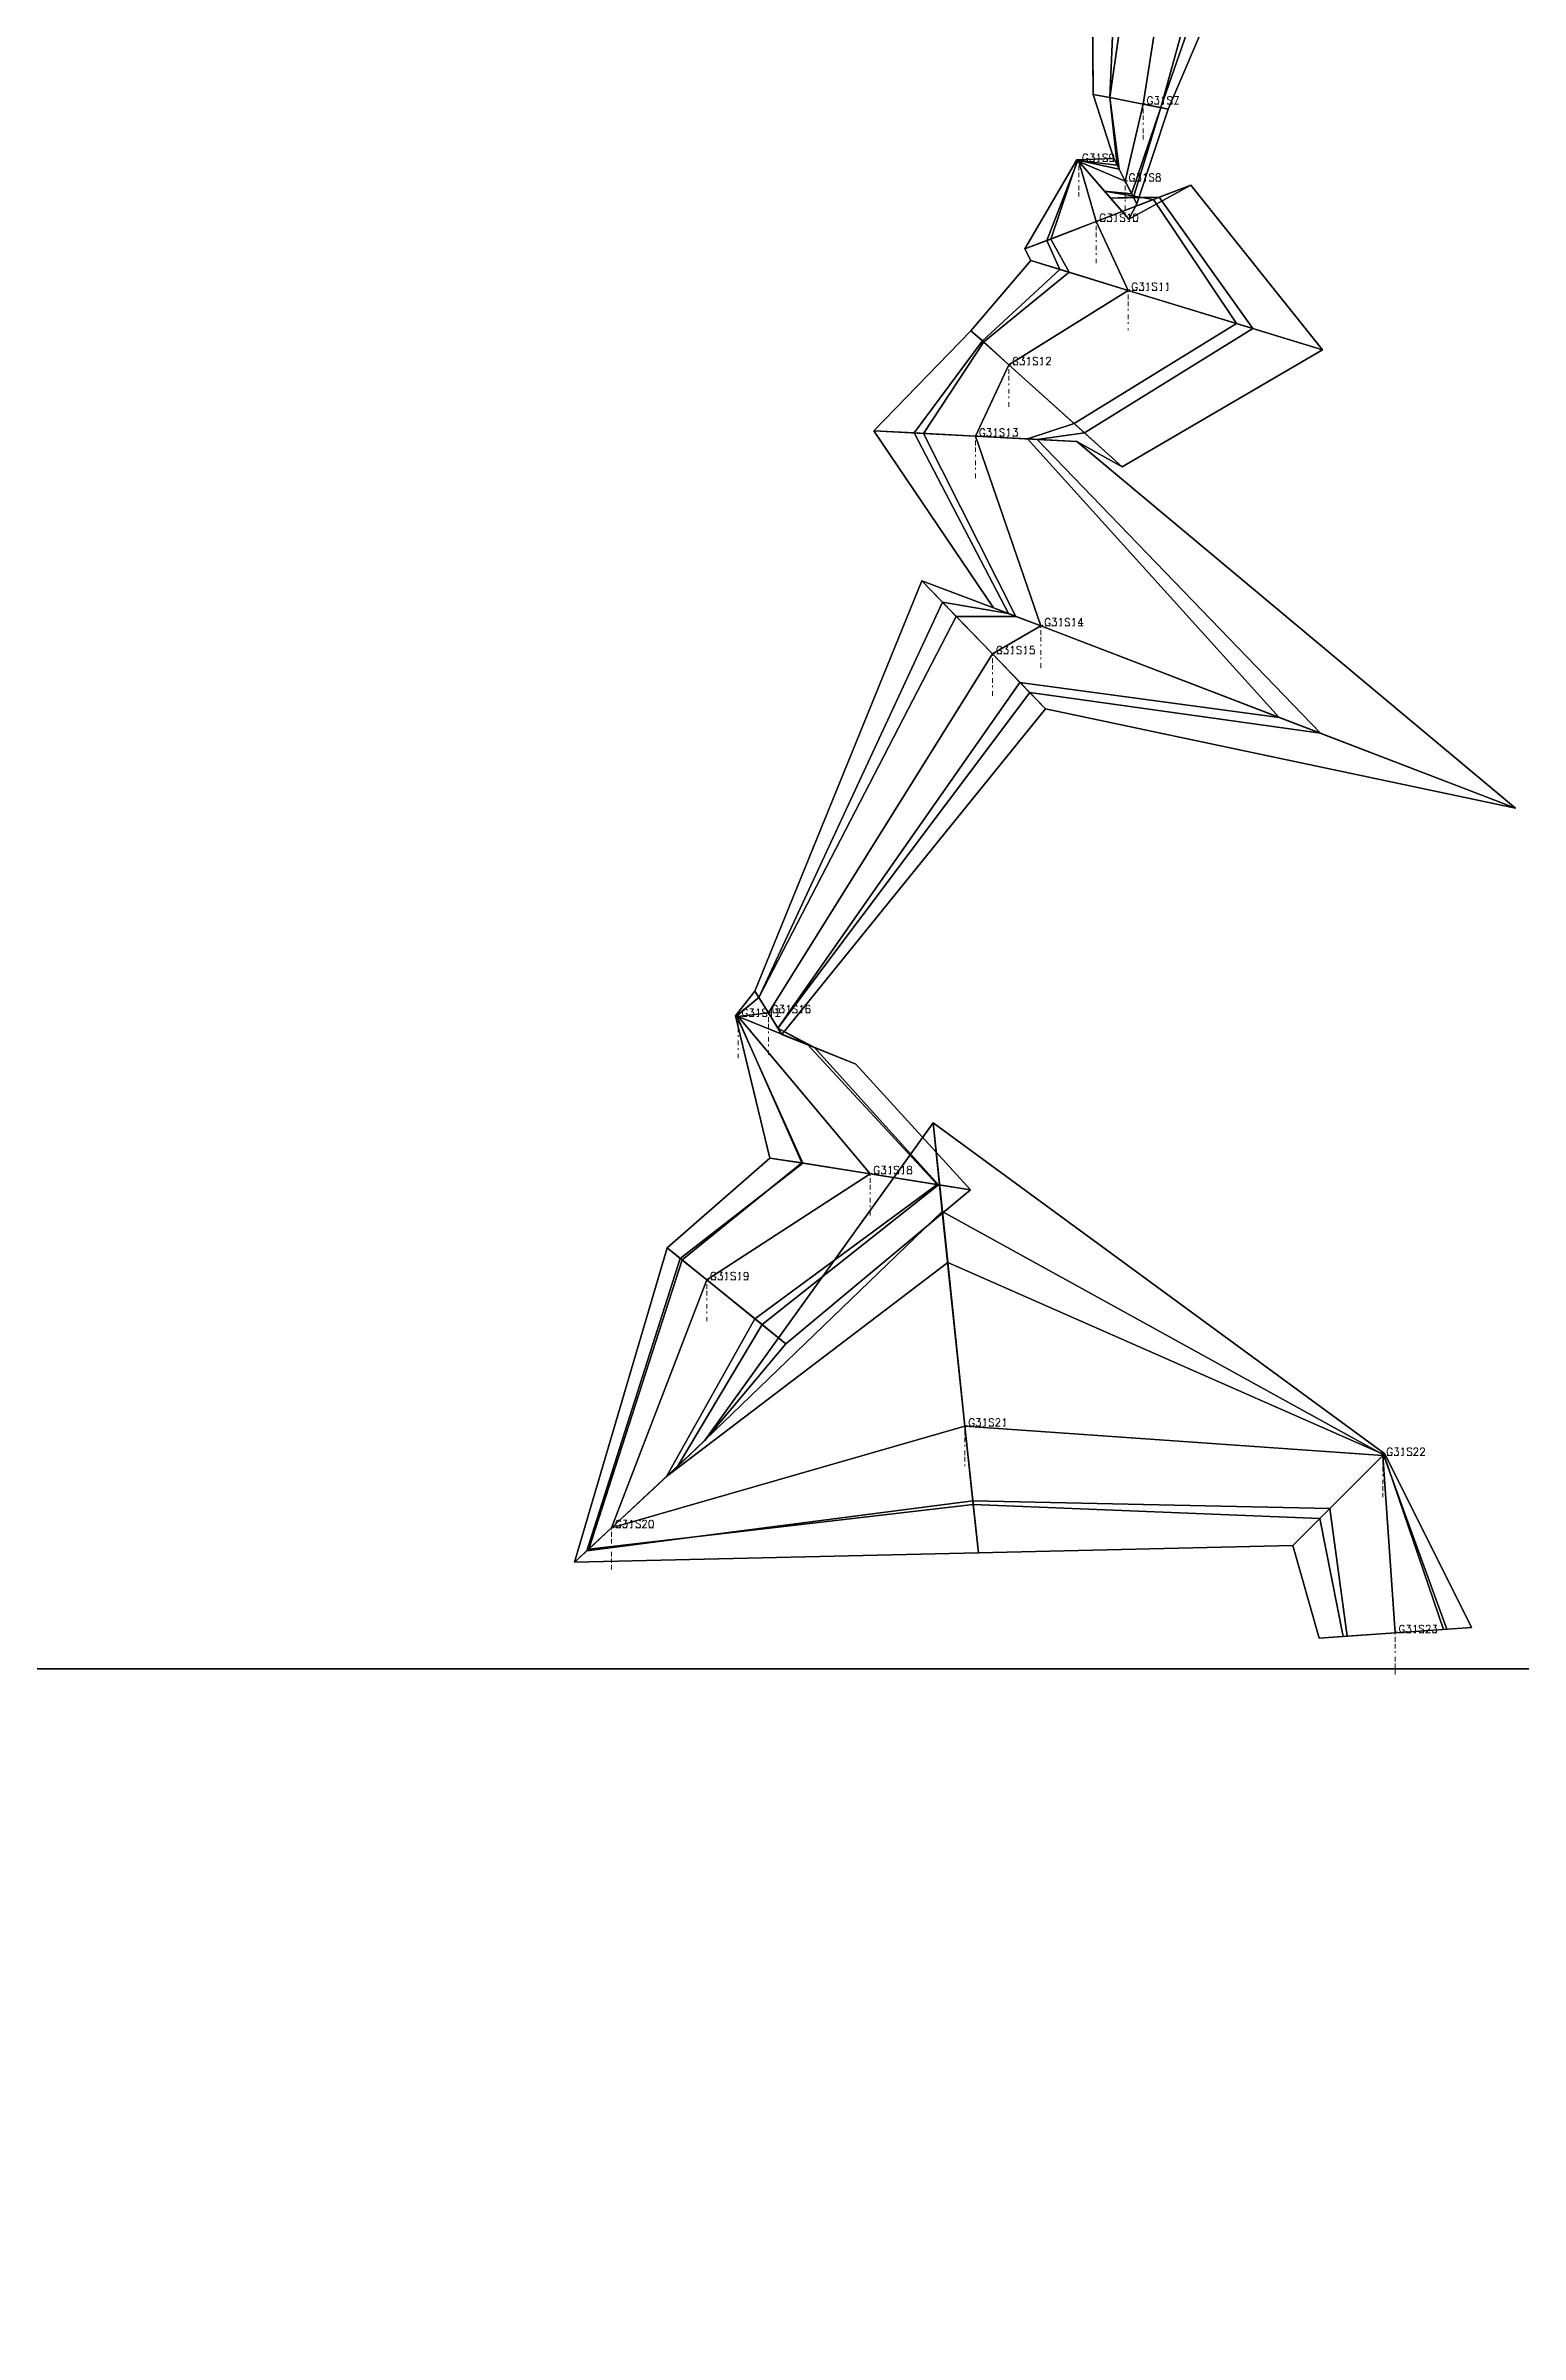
# Model space of a CAD drawing. Extents: x 34233638 to 35010029, y 7400000 to 8016345.
# Drawn here: x 34780672 to 34786474, y 7497382 to 7506384 of the extents above; entities that cross this region are included whole.
import ezdxf

# ---------------------------------------------------------------- set-up
doc = ezdxf.new("R2010")
doc.units = 0
doc.header["$LTSCALE"] = 6
doc.header["$MEASUREMENT"] = 0
doc.header["$PDMODE"] = 1
doc.layers.get('0').update_dxf_attribs({"linetype": 'CONTINUOUS'})
for name, color, linetype in [('T-3DF1', 245, 'CONTINUOUS'), ('T-3DF2', 243, 'CONTINUOUS'), ('T-3DF3', 241, 'CONTINUOUS'), ('T-3DF4', 243, 'CONTINUOUS'), ('T-3DF5', 245, 'CONTINUOUS'), ('T-3DF6', 247, 'CONTINUOUS'), ('T-3DF7', 249, 'CONTINUOUS'), ('T-3DF8', 247, 'CONTINUOUS'), ('V-FIL', 41, 'CONTINUOUS'), ('V-PROFIL', 65, 'CONTINUOUS'), ('V-PROFIL-C', 65, 'CONTINUOUS'), ('V-PROFIL-P', 65, 'CONTINUOUS'), ('V-STATION', 7, 'CONTINUOUS'), ('V-STATION-C1', 7, 'CONTINUOUS'), ('V-STATION-C2', 7, 'CONTINUOUS'), ('X-BOITE-PL', 248, 'CONTINUOUS'), ('X-CONTOUR', 7, 'CONTINUOUS'), ('X-CUBE', 188, 'CONTINUOUS')]:
    doc.layers.add(name, color=color, linetype=linetype)
doc.styles.add('SIMPLEX', font='simplex')

# ---------------------------------------------------------------- blocks, each defined once
blk = doc.blocks.new('CUBEX')
at = {"layer": 'X-CUBE'}
for points in [[(0, 0, 50000), (50000, 0, 50000), (50000, 50000, 50000), (0, 50000, 50000)], [(0, 0, 0), (50000, 0, 0), (50000, 50000, 0), (0, 50000, 0)]]:
    blk.add_polyline3d(points, close=True, dxfattribs=at)
for points in [[(0, 50000, 0), (0, 50000, 50000), (50000, 50000, 50000), (50000, 50000, 0)], [(0, 0, 0), (0, 0, 50000), (50000, 0, 50000), (50000, 0, 0)]]:
    blk.add_polyline3d(points, dxfattribs=at)
blk = doc.blocks.new('CUBE1')
at = {"layer": 'X-CUBE'}
for p in [(250000, 100000, -50000), (250000, 100000, -100000), (250000, 50000, -50000), (250000, 50000, -100000)]:
    blk.add_blockref('CUBEX', p, dxfattribs=at)
blk = doc.blocks.new('BOITE1')
at = {"layer": 'X-BOITE-PL'}
blk.add_polyline3d([(0, 100000, -100000), (500000, 100000, -100000)], dxfattribs=at)

msp = doc.modelspace()

# ---------------------------------------------------------------- linework, layer by layer
at = {"layer": 'T-3DF1'}
for points in [[(34785369, 7506793, -30819), (34785278, 7506768, -30695), (34785060, 7506141, -30255), (34785089, 7506135, -30325)], [(34785089, 7506135, -30325), (34785060, 7506141, -30255), (34784953, 7505788, -30225), (34784966, 7505762, -30309)], [(34784934, 7505702, -30348), (34784862, 7505785, -30286), (34785054, 7505788, -30013), (34785178, 7505836, -30149)], [(34784966, 7505762, -30309), (34784953, 7505788, -30225), (34784862, 7505785, -30286), (34784934, 7505702, -30348)], [(34785178, 7505836, -30149), (34785054, 7505788, -30013), (34785422, 7505272, -29456), (34785696, 7505188, -29653)], [(34785696, 7505188, -29653), (34785422, 7505272, -29456), (34784760, 7504861, -28790), (34784908, 7504728, -28994)], [(34784908, 7504728, -28994), (34784760, 7504861, -28790), (34784573, 7504836, -28769), (34784730, 7504827, -28829)], [(34784730, 7504827, -28829), (34784573, 7504836, -28769), (34785688, 7503680, -27753), (34786455, 7503385, -27982)], [(34784606, 7503776, -27791), (34784544, 7503840, -27512), (34783553, 7502520, -26680), (34783569, 7502495, -26751)], [(34786455, 7503385, -27982), (34785688, 7503680, -27753), (34784544, 7503840, -27512), (34784606, 7503776, -27791)], [(34783569, 7502495, -26751), (34783553, 7502520, -26680), (34783697, 7502444, -26420), (34783860, 7502378, -26551)], [(34783860, 7502378, -26551), (34783697, 7502444, -26420), (34784185, 7501904, -25315), (34784311, 7501884, -25849)], [(34783265, 7500896, -24871), (34783158, 7500796, -24449), (34784200, 7501799, -23208), (34784164, 7502147, -24257)], [(34784164, 7502147, -24257), (34784200, 7501799, -23208), (34785936, 7500841, -22619), (34785941, 7500846, -22824)], [(34784311, 7501884, -25849), (34784185, 7501904, -25315), (34783491, 7501354, -25272), (34783584, 7501278, -25687)], [(34783584, 7501278, -25687), (34783491, 7501354, -25272), (34783158, 7500796, -24449), (34783265, 7500896, -24871)], [(34785941, 7500846, -22824), (34785936, 7500841, -22619), (34786186, 7500156, -21970), (34786282, 7500163, -22370)]]:
    msp.add_3dface(points, dxfattribs=at)
at = {"layer": 'T-3DF2'}
for points in [[(34785278, 7506768, -30695), (34785079, 7506715, -30639), (34784991, 7506154, -30225), (34785060, 7506141, -30255)], [(34785060, 7506141, -30255), (34784991, 7506154, -30225), (34784920, 7505851, -30189), (34784953, 7505788, -30225)], [(34784953, 7505788, -30225), (34784920, 7505851, -30189), (34784737, 7505929, -30248), (34784862, 7505785, -30286)], [(34784862, 7505785, -30286), (34784737, 7505929, -30248), (34784805, 7505693, -29949), (34785054, 7505788, -30013)], [(34785054, 7505788, -30013), (34784805, 7505693, -29949), (34784931, 7505422, -29353), (34785422, 7505272, -29456)], [(34785422, 7505272, -29456), (34784931, 7505422, -29353), (34784462, 7505129, -28694), (34784760, 7504861, -28790)], [(34784760, 7504861, -28790), (34784462, 7505129, -28694), (34784331, 7504848, -28729), (34784573, 7504836, -28769)], [(34784573, 7504836, -28769), (34784331, 7504848, -28729), (34784588, 7504102, -27582), (34785688, 7503680, -27753)], [(34785688, 7503680, -27753), (34784588, 7504102, -27582), (34784398, 7503992, -27391), (34784544, 7503840, -27512)], [(34784544, 7503840, -27512), (34784398, 7503992, -27391), (34783516, 7502580, -26651), (34783553, 7502520, -26680)], [(34783553, 7502520, -26680), (34783516, 7502580, -26651), (34783397, 7502566, -26351), (34783697, 7502444, -26420)], [(34783697, 7502444, -26420), (34783397, 7502566, -26351), (34783916, 7501947, -25049), (34784185, 7501904, -25315)], [(34784185, 7501904, -25315), (34783916, 7501947, -25049), (34783273, 7501530, -25087), (34783491, 7501354, -25272)], [(34783158, 7500796, -24449), (34782899, 7500555, -24271), (34784289, 7500954, -22757), (34784200, 7501799, -23208)], [(34784200, 7501799, -23208), (34784289, 7500954, -22757), (34785934, 7500839, -22424), (34785936, 7500841, -22619)], [(34783491, 7501354, -25272), (34783273, 7501530, -25087), (34782899, 7500555, -24271), (34783158, 7500796, -24449)], [(34785936, 7500841, -22619), (34785934, 7500839, -22424), (34785982, 7500142, -21770), (34786186, 7500156, -21970)]]:
    msp.add_3dface(points, dxfattribs=at)
at = {"layer": 'T-3DF3'}
for points in [[(34785079, 7506715, -30639), (34784881, 7506662, -30695), (34784859, 7506180, -30257), (34784991, 7506154, -30225)], [(34784991, 7506154, -30225), (34784859, 7506180, -30257), (34784888, 7505914, -30225), (34784920, 7505851, -30189)], [(34784737, 7505929, -30248), (34784733, 7505933, -30293), (34784611, 7505618, -30009), (34784805, 7505693, -29949)], [(34784920, 7505851, -30189), (34784888, 7505914, -30225), (34784733, 7505933, -30293), (34784737, 7505929, -30248)], [(34784805, 7505693, -29949), (34784611, 7505618, -30009), (34784663, 7505504, -29442), (34784931, 7505422, -29353)], [(34784931, 7505422, -29353), (34784663, 7505504, -29442), (34784358, 7505223, -28787), (34784462, 7505129, -28694)], [(34784462, 7505129, -28694), (34784358, 7505223, -28787), (34784089, 7504861, -28769), (34784331, 7504848, -28729)], [(34784331, 7504848, -28729), (34784089, 7504861, -28769), (34784461, 7504151, -27715), (34784588, 7504102, -27582)], [(34784398, 7503992, -27391), (34784201, 7504195, -27508), (34783478, 7502640, -26680), (34783516, 7502580, -26651)], [(34784588, 7504102, -27582), (34784461, 7504151, -27715), (34784201, 7504195, -27508), (34784398, 7503992, -27391)], [(34783516, 7502580, -26651), (34783478, 7502640, -26680), (34783392, 7502568, -26446), (34783397, 7502566, -26351)], [(34783397, 7502566, -26351), (34783392, 7502568, -26446), (34783647, 7501990, -25315), (34783916, 7501947, -25049)], [(34783916, 7501947, -25049), (34783647, 7501990, -25315), (34783177, 7501608, -25306), (34783273, 7501530, -25087)], [(34783273, 7501530, -25087), (34783177, 7501608, -25306), (34782809, 7500471, -24490), (34782899, 7500555, -24271)], [(34782899, 7500555, -24271), (34782809, 7500471, -24490), (34784322, 7500646, -23306), (34784289, 7500954, -22757)], [(34784289, 7500954, -22757), (34784322, 7500646, -23306), (34785686, 7500591, -22541), (34785934, 7500839, -22424)], [(34785934, 7500839, -22424), (34785686, 7500591, -22541), (34785778, 7500127, -21970), (34785982, 7500142, -21770)]]:
    msp.add_3dface(points, dxfattribs=at)
at = {"layer": 'T-3DF4'}
for points in [[(34784881, 7506662, -30695), (34784790, 7506637, -30819), (34784794, 7506192, -30325), (34784859, 7506180, -30257)], [(34784859, 7506180, -30257), (34784794, 7506192, -30325), (34784875, 7505940, -30309), (34784888, 7505914, -30225)], [(34784733, 7505933, -30293), (34784730, 7505936, -30348), (34784525, 7505585, -30149), (34784611, 7505618, -30009)], [(34784888, 7505914, -30225), (34784875, 7505940, -30309), (34784730, 7505936, -30348), (34784733, 7505933, -30293)], [(34784611, 7505618, -30009), (34784525, 7505585, -30149), (34784548, 7505539, -29653), (34784663, 7505504, -29442)], [(34784663, 7505504, -29442), (34784548, 7505539, -29653), (34784313, 7505263, -28994), (34784358, 7505223, -28787)], [(34784358, 7505223, -28787), (34784313, 7505263, -28994), (34783931, 7504869, -28829), (34784089, 7504861, -28769)], [(34784089, 7504861, -28769), (34783931, 7504869, -28829), (34784401, 7504173, -27982), (34784461, 7504151, -27715)], [(34784201, 7504195, -27508), (34784120, 7504280, -27791), (34783463, 7502665, -26751), (34783478, 7502640, -26680)], [(34784461, 7504151, -27715), (34784401, 7504173, -27982), (34784120, 7504280, -27791), (34784201, 7504195, -27508)], [(34783478, 7502640, -26680), (34783463, 7502665, -26751), (34783387, 7502569, -26551), (34783392, 7502568, -26446)], [(34783392, 7502568, -26446), (34783387, 7502569, -26551), (34783521, 7502009, -25849), (34783647, 7501990, -25315)], [(34783647, 7501990, -25315), (34783521, 7502009, -25849), (34783118, 7501656, -25687), (34783177, 7501608, -25306)], [(34783177, 7501608, -25306), (34783118, 7501656, -25687), (34782753, 7500419, -24871), (34782809, 7500471, -24490)], [(34782809, 7500471, -24490), (34782753, 7500419, -24871), (34784342, 7500456, -24257), (34784322, 7500646, -23306)], [(34784322, 7500646, -23306), (34784342, 7500456, -24257), (34785580, 7500485, -22824), (34785686, 7500591, -22541)], [(34785686, 7500591, -22541), (34785580, 7500485, -22824), (34785683, 7500121, -22370), (34785778, 7500127, -21970)]]:
    msp.add_3dface(points, dxfattribs=at)
at = {"layer": 'T-3DF5'}
for points in [[(34784790, 7506637, -30819), (34784930, 7506675, -30824), (34784859, 7506180, -30394), (34784794, 7506192, -30325)], [(34784794, 7506192, -30325), (34784859, 7506180, -30394), (34784896, 7505899, -30315), (34784875, 7505940, -30309)], [(34784730, 7505936, -30348), (34784732, 7505934, -30355), (34784627, 7505624, -30211), (34784525, 7505585, -30149)], [(34784875, 7505940, -30309), (34784896, 7505899, -30315), (34784732, 7505934, -30355), (34784730, 7505936, -30348)], [(34784525, 7505585, -30149), (34784627, 7505624, -30211), (34784699, 7505493, -29713), (34784548, 7505539, -29653)], [(34784548, 7505539, -29653), (34784699, 7505493, -29713), (34784363, 7505219, -29062), (34784313, 7505263, -28994)], [(34784313, 7505263, -28994), (34784363, 7505219, -29062), (34784126, 7504859, -28833), (34783931, 7504869, -28829)], [(34783931, 7504869, -28829), (34784126, 7504859, -28833), (34784490, 7504139, -27988), (34784401, 7504173, -27982)], [(34784120, 7504280, -27791), (34784255, 7504139, -27795), (34783478, 7502640, -26822), (34783463, 7502665, -26751)], [(34784401, 7504173, -27982), (34784490, 7504139, -27988), (34784255, 7504139, -27795), (34784120, 7504280, -27791)], [(34783463, 7502665, -26751), (34783478, 7502640, -26822), (34783391, 7502568, -26606), (34783387, 7502569, -26551)], [(34783387, 7502569, -26551), (34783391, 7502568, -26606), (34783652, 7501989, -25986), (34783521, 7502009, -25849)], [(34783521, 7502009, -25849), (34783652, 7501989, -25986), (34783169, 7501614, -25755), (34783118, 7501656, -25687)], [(34783118, 7501656, -25687), (34783169, 7501614, -25755), (34782801, 7500464, -24939), (34782753, 7500419, -24871)], [(34782753, 7500419, -24871), (34782801, 7500464, -24939), (34784320, 7500661, -24314), (34784342, 7500456, -24257)], [(34784342, 7500456, -24257), (34784320, 7500661, -24314), (34785725, 7500630, -22881), (34785580, 7500485, -22824)], [(34785580, 7500485, -22824), (34785725, 7500630, -22881), (34785793, 7500128, -22432), (34785683, 7500121, -22370)]]:
    msp.add_3dface(points, dxfattribs=at)
at = {"layer": 'T-3DF6'}
for points in [[(34784930, 7506675, -30824), (34785079, 7506715, -30829), (34784991, 7506154, -30425), (34784859, 7506180, -30394)], [(34784859, 7506180, -30394), (34784991, 7506154, -30425), (34784920, 7505851, -30319), (34784896, 7505899, -30315)], [(34784732, 7505934, -30355), (34784737, 7505929, -30358), (34784805, 7505693, -30249), (34784627, 7505624, -30211)], [(34784896, 7505899, -30315), (34784920, 7505851, -30319), (34784737, 7505929, -30358), (34784732, 7505934, -30355)], [(34784627, 7505624, -30211), (34784805, 7505693, -30249), (34784931, 7505422, -29753), (34784699, 7505493, -29713)], [(34784699, 7505493, -29713), (34784931, 7505422, -29753), (34784462, 7505129, -29094), (34784363, 7505219, -29062)], [(34784363, 7505219, -29062), (34784462, 7505129, -29094), (34784331, 7504848, -28839), (34784126, 7504859, -28833)], [(34784126, 7504859, -28833), (34784331, 7504848, -28839), (34784588, 7504102, -27992), (34784490, 7504139, -27988)], [(34784255, 7504139, -27795), (34784398, 7503992, -27801), (34783516, 7502580, -26851), (34783478, 7502640, -26822)], [(34784490, 7504139, -27988), (34784588, 7504102, -27992), (34784398, 7503992, -27801), (34784255, 7504139, -27795)], [(34783478, 7502640, -26822), (34783516, 7502580, -26851), (34783397, 7502566, -26651), (34783391, 7502568, -26606)], [(34783391, 7502568, -26606), (34783397, 7502566, -26651), (34783916, 7501947, -26049), (34783652, 7501989, -25986)], [(34783652, 7501989, -25986), (34783916, 7501947, -26049), (34783273, 7501530, -25787), (34783169, 7501614, -25755)], [(34783169, 7501614, -25755), (34783273, 7501530, -25787), (34782899, 7500555, -24971), (34782801, 7500464, -24939)], [(34782801, 7500464, -24939), (34782899, 7500555, -24971), (34784289, 7500954, -24357), (34784320, 7500661, -24314)], [(34784320, 7500661, -24314), (34784289, 7500954, -24357), (34785934, 7500839, -22924), (34785725, 7500630, -22881)], [(34785725, 7500630, -22881), (34785934, 7500839, -22924), (34785982, 7500142, -22470), (34785793, 7500128, -22432)]]:
    msp.add_3dface(points, dxfattribs=at)
at = {"layer": 'T-3DF7'}
for points in [[(34785079, 7506715, -30829), (34785229, 7506755, -30824), (34785060, 7506141, -30396), (34784991, 7506154, -30425)], [(34784991, 7506154, -30425), (34785060, 7506141, -30396), (34784945, 7505802, -30315), (34784920, 7505851, -30319)], [(34784920, 7505851, -30319), (34784945, 7505802, -30315), (34784839, 7505812, -30353), (34784737, 7505929, -30358)], [(34784737, 7505929, -30358), (34784839, 7505812, -30353), (34785031, 7505779, -30209), (34784805, 7505693, -30249)], [(34784805, 7505693, -30249), (34785031, 7505779, -30209), (34785358, 7505292, -29708), (34784931, 7505422, -29753)], [(34784931, 7505422, -29753), (34785358, 7505292, -29708), (34784719, 7504898, -29049), (34784462, 7505129, -29094)], [(34784462, 7505129, -29094), (34784719, 7504898, -29049), (34784536, 7504838, -28833), (34784331, 7504848, -28839)], [(34784331, 7504848, -28839), (34784536, 7504838, -28833), (34785526, 7503742, -27982), (34784588, 7504102, -27992)], [(34784588, 7504102, -27992), (34785526, 7503742, -27982), (34784505, 7503880, -27797), (34784398, 7503992, -27801)], [(34784398, 7503992, -27801), (34784505, 7503880, -27797), (34783553, 7502520, -26822), (34783516, 7502580, -26851)], [(34783516, 7502580, -26851), (34783553, 7502520, -26822), (34783670, 7502455, -26609), (34783397, 7502566, -26651)], [(34783397, 7502566, -26651), (34783670, 7502455, -26609), (34784180, 7501905, -25986), (34783916, 7501947, -26049)], [(34783916, 7501947, -26049), (34784180, 7501905, -25986), (34783462, 7501377, -25747), (34783273, 7501530, -25787)], [(34782899, 7500555, -24971), (34783115, 7500756, -24928), (34784222, 7501598, -24314), (34784289, 7500954, -24357)], [(34784289, 7500954, -24357), (34784222, 7501598, -24314), (34785938, 7500843, -22879), (34785934, 7500839, -22924)], [(34783273, 7501530, -25787), (34783462, 7501377, -25747), (34783115, 7500756, -24928), (34782899, 7500555, -24971)], [(34785934, 7500839, -22924), (34785938, 7500843, -22879), (34786172, 7500155, -22432), (34785982, 7500142, -22470)]]:
    msp.add_3dface(points, dxfattribs=at)
at = {"layer": 'T-3DF8'}
for points in [[(34785229, 7506755, -30824), (34785369, 7506793, -30819), (34785089, 7506135, -30325), (34785060, 7506141, -30396)], [(34785060, 7506141, -30396), (34785089, 7506135, -30325), (34784966, 7505762, -30309), (34784945, 7505802, -30315)], [(34784839, 7505812, -30353), (34784934, 7505702, -30348), (34785178, 7505836, -30149), (34785031, 7505779, -30209)], [(34784945, 7505802, -30315), (34784966, 7505762, -30309), (34784934, 7505702, -30348), (34784839, 7505812, -30353)], [(34785031, 7505779, -30209), (34785178, 7505836, -30149), (34785696, 7505188, -29653), (34785358, 7505292, -29708)], [(34785358, 7505292, -29708), (34785696, 7505188, -29653), (34784908, 7504728, -28994), (34784719, 7504898, -29049)], [(34784719, 7504898, -29049), (34784908, 7504728, -28994), (34784730, 7504827, -28829), (34784536, 7504838, -28833)], [(34784536, 7504838, -28833), (34784730, 7504827, -28829), (34786455, 7503385, -27982), (34785526, 7503742, -27982)], [(34784505, 7503880, -27797), (34784606, 7503776, -27791), (34783569, 7502495, -26751), (34783553, 7502520, -26822)], [(34785526, 7503742, -27982), (34786455, 7503385, -27982), (34784606, 7503776, -27791), (34784505, 7503880, -27797)], [(34783553, 7502520, -26822), (34783569, 7502495, -26751), (34783860, 7502378, -26551), (34783670, 7502455, -26609)], [(34783670, 7502455, -26609), (34783860, 7502378, -26551), (34784311, 7501884, -25849), (34784180, 7501905, -25986)], [(34783115, 7500756, -24928), (34783265, 7500896, -24871), (34784164, 7502147, -24257), (34784222, 7501598, -24314)], [(34784222, 7501598, -24314), (34784164, 7502147, -24257), (34785941, 7500846, -22824), (34785938, 7500843, -22879)], [(34784180, 7501905, -25986), (34784311, 7501884, -25849), (34783584, 7501278, -25687), (34783462, 7501377, -25747)], [(34783462, 7501377, -25747), (34783584, 7501278, -25687), (34783265, 7500896, -24871), (34783115, 7500756, -24928)], [(34785938, 7500843, -22879), (34785941, 7500846, -22824), (34786282, 7500163, -22370), (34786172, 7500155, -22432)]]:
    msp.add_3dface(points, dxfattribs=at)
at = {"layer": 'V-FIL'}
for points in [[(34785079, 7506715, -30819), (34784991, 7506154, -30325)], [(34784991, 7506154, -30325), (34784920, 7505851, -30309)], [(34784920, 7505851, -30309), (34784737, 7505929, -30348)], [(34784737, 7505929, -30348), (34784805, 7505693, -30149)], [(34784805, 7505693, -30149), (34784931, 7505422, -29653)], [(34784931, 7505422, -29653), (34784462, 7505129, -28994)], [(34784462, 7505129, -28994), (34784331, 7504848, -28829)], [(34784331, 7504848, -28829), (34784588, 7504102, -27982)], [(34784588, 7504102, -27982), (34784398, 7503992, -27791)], [(34784398, 7503992, -27791), (34783516, 7502580, -26751)], [(34783516, 7502580, -26751), (34783397, 7502566, -26551)], [(34783397, 7502566, -26551), (34783916, 7501947, -25849)], [(34783916, 7501947, -25849), (34783273, 7501530, -25687)], [(34783273, 7501530, -25687), (34782899, 7500555, -24871)], [(34782899, 7500555, -24871), (34784289, 7500954, -24257)], [(34784289, 7500954, -24257), (34785934, 7500839, -22824)], [(34785934, 7500839, -22824), (34785982, 7500142, -22370)]]:
    msp.add_polyline3d(points, dxfattribs=at)
at = {"layer": 'V-PROFIL', "extrusion": (-0.190809, -0.981627, 0)}
for p in [(34784859.3, 7506179.8, -30257.4), (34784859.3, 7506179.8, -30393.6), (34785059.9, 7506140.8, -30254.8), (34785059.9, 7506140.8, -30396.2)]:
    msp.add_point(p, dxfattribs=at)
at = {"layer": 'V-PROFIL', "extrusion": (-0.75471, -0.656059, 0)}
for p in [(34784732.4, 7505933.9, -30354.9), (34784733.2, 7505932.9, -30293.2), (34784838.6, 7505811.7, -30353.3), (34784861.8, 7505785, -30286.1)]:
    msp.add_point(p, dxfattribs=at)
at = {"layer": 'V-PROFIL', "extrusion": (-0.891007, -0.45399, 0)}
for p in [(34784888.3, 7505913.7, -30224.9), (34784895.6, 7505899.5, -30314.9), (34784945.3, 7505802, -30314.9), (34784952.5, 7505787.7, -30224.9)]:
    msp.add_point(p, dxfattribs=at)
at = {"layer": 'V-PROFIL', "extrusion": (0.358368, -0.93358, 0)}
for p in [(34785054.2, 7505788.3, -30012.8), (34785031.2, 7505779.4, -30209.5), (34784611.2, 7505618.2, -30009.2), (34784627.1, 7505624.4, -30210.8)]:
    msp.add_point(p, dxfattribs=at)
at = {"layer": 'V-PROFIL', "extrusion": (-0.292372, -0.956305, 0)}
for p in [(34784663.4, 7505504, -29442.1), (34784698.8, 7505493.2, -29713.2), (34785357.9, 7505291.7, -29707.5), (34785421.8, 7505272.1, -29455.6)]:
    msp.add_point(p, dxfattribs=at)
at = {"layer": 'V-PROFIL', "extrusion": (-0.669131, -0.743145, 0)}
for p in [(34784358, 7505222.9, -28786.6), (34784362.6, 7505218.7, -29062), (34784718.8, 7504898, -29048.7), (34784759.9, 7504861, -28789.6)]:
    msp.add_point(p, dxfattribs=at)
at = {"layer": 'V-PROFIL', "extrusion": (-0.052336, -0.99863, 0)}
for p in [(34784088.7, 7504861.1, -28768.6), (34784126.3, 7504859.2, -28832.7), (34784535.6, 7504837.7, -28832.7), (34784573.2, 7504835.7, -28768.6)]:
    msp.add_point(p, dxfattribs=at)
at = {"layer": 'V-PROFIL', "extrusion": (-0.71934, -0.694658, 0)}
for p in [(34784201.4, 7504195.4, -27508.5), (34784255.5, 7504139.3, -27794.9), (34784505.5, 7503880.5, -27796.7), (34784544.2, 7503840.4, -27511.8)]:
    msp.add_point(p, dxfattribs=at)
at = {"layer": 'V-PROFIL', "extrusion": (-0.358368, -0.93358, 0)}
for p in [(34784460.9, 7504150.5, -27714.9), (34784490.2, 7504139.3, -27987.7), (34785526.3, 7503741.5, -27982.2), (34785687.8, 7503679.6, -27753.2)]:
    msp.add_point(p, dxfattribs=at)
at = {"layer": 'V-PROFIL', "extrusion": (-0.848048, -0.529919, 0)}
for p in [(34783478.2, 7502640.1, -26680.4), (34783478.2, 7502640.1, -26821.8), (34783553.2, 7502520.2, -26680.4), (34783553.2, 7502520.2, -26821.8)]:
    msp.add_point(p, dxfattribs=at)
at = {"layer": 'V-PROFIL', "extrusion": (-0.374607, -0.927184, 0)}
for p in [(34783391.3, 7502567.7, -26606), (34783391.5, 7502567.6, -26446.5), (34783669.6, 7502455.2, -26608.6), (34783697.5, 7502443.9, -26420.2)]:
    msp.add_point(p, dxfattribs=at)
at = {"layer": 'V-PROFIL', "extrusion": (-0.156434, -0.987688, 0)}
for p in [(34783646.6, 7501989.5, -25314.8), (34783651.7, 7501988.7, -25985.6), (34784179.7, 7501905.1, -25985.6), (34784184.7, 7501904.3, -25314.8)]:
    msp.add_point(p, dxfattribs=at)
at = {"layer": 'V-PROFIL', "extrusion": (0.994522, 0.104528, 0)}
for p in [(34784200.5, 7501798.5, -23207.8), (34784221.6, 7501597.6, -24313.6), (34784320, 7500660.7, -24314.2), (34784321.6, 7500646.3, -23305.9)]:
    msp.add_point(p, dxfattribs=at)
at = {"layer": 'V-PROFIL', "extrusion": (-0.62932, -0.777146, 0)}
for p in [(34783169.5, 7501613.9, -25754.7), (34783177.3, 7501607.6, -25306.1), (34783461.9, 7501377.1, -25747.1), (34783490.6, 7501353.8, -25272.1)]:
    msp.add_point(p, dxfattribs=at)
at = {"layer": 'V-PROFIL', "extrusion": (0.707107, -0.707107, 0)}
for p in [(34785936.1, 7500841.2, -22619.2), (34785937.6, 7500842.7, -22878.8), (34785686.2, 7500591.3, -22541), (34785725.3, 7500630.4, -22881.4)]:
    msp.add_point(p, dxfattribs=at)
at = {"layer": 'V-PROFIL', "extrusion": (0.681998, -0.731354, 0)}
for p in [(34783114.5, 7500755.8, -24928.1), (34783157.7, 7500796.1, -24449.5), (34782808.8, 7500470.7, -24490.4), (34782801.4, 7500463.9, -24938.9)]:
    msp.add_point(p, dxfattribs=at)
at = {"layer": 'V-PROFIL', "extrusion": (0.069756, -0.997564, 0)}
for p in [(34785778.5, 7500127.5, -21969.5), (34785792.5, 7500128.4, -22432.3), (34786172, 7500155, -22432.3), (34786186.1, 7500156, -21969.5)]:
    msp.add_point(p, dxfattribs=at)
at = {"layer": 'V-PROFIL-C'}
for points in [[(34784991, 7506154, -30325), (34784991, 7506154, -30225)], [(34784991, 7506154, -30325), (34784991, 7506154, -30425)], [(34784737, 7505929, -30348), (34784737, 7505929, -30248)], [(34784737, 7505929, -30348), (34784737, 7505929, -30358)], [(34784920, 7505851, -30309), (34784920, 7505851, -30189)], [(34784920, 7505851, -30309), (34784920, 7505851, -30319)], [(34784805, 7505693, -30149), (34784805, 7505693, -29949)], [(34784805, 7505693, -30149), (34784805, 7505693, -30249)], [(34784931, 7505422, -29653), (34784931, 7505422, -29353)], [(34784931, 7505422, -29653), (34784931, 7505422, -29753)], [(34784462, 7505129, -28994), (34784462, 7505129, -28694)], [(34784462, 7505129, -28994), (34784462, 7505129, -29094)], [(34784331, 7504848, -28829), (34784331, 7504848, -28729)], [(34784331, 7504848, -28829), (34784331, 7504848, -28839)], [(34784588, 7504102, -27982), (34784588, 7504102, -27582)], [(34784588, 7504102, -27982), (34784588, 7504102, -27992)], [(34784398, 7503992, -27791), (34784398, 7503992, -27391)], [(34784398, 7503992, -27791), (34784398, 7503992, -27801)], [(34783397, 7502566, -26551), (34783397, 7502566, -26351)], [(34783397, 7502566, -26551), (34783397, 7502566, -26651)], [(34783516, 7502580, -26751), (34783516, 7502580, -26651)], [(34783516, 7502580, -26751), (34783516, 7502580, -26851)], [(34783916, 7501947, -25849), (34783916, 7501947, -25049)], [(34783916, 7501947, -25849), (34783916, 7501947, -26049)], [(34783273, 7501530, -25687), (34783273, 7501530, -25087)], [(34783273, 7501530, -25687), (34783273, 7501530, -25787)], [(34784289, 7500954, -24257), (34784289, 7500954, -22757)], [(34784289, 7500954, -24257), (34784289, 7500954, -24357)], [(34785934, 7500839, -22824), (34785934, 7500839, -22424)], [(34785934, 7500839, -22824), (34785934, 7500839, -22924)], [(34782899, 7500555, -24871), (34782899, 7500555, -24271)], [(34782899, 7500555, -24871), (34782899, 7500555, -24971)], [(34785982, 7500142, -22370), (34785982, 7500142, -21770)], [(34785982, 7500142, -22370), (34785982, 7500142, -22470)]]:
    msp.add_polyline3d(points, dxfattribs=at)
at = {"layer": 'V-PROFIL-P'}
for points in [[(34784991, 7506154, -30325), (34784794, 7506192, -30325)], [(34784991, 7506154, -30325), (34785089, 7506135, -30325)], [(34784737, 7505929, -30348), (34784730, 7505936, -30348)], [(34784737, 7505929, -30348), (34784934, 7505702, -30348)], [(34784920, 7505851, -30309), (34784875, 7505940, -30309)], [(34784805, 7505693, -30149), (34785178, 7505836, -30149)], [(34784920, 7505851, -30309), (34784966, 7505762, -30309)], [(34784805, 7505693, -30149), (34784525, 7505585, -30149)], [(34784931, 7505422, -29653), (34784548, 7505539, -29653)], [(34784931, 7505422, -29653), (34785696, 7505188, -29653)], [(34784462, 7505129, -28994), (34784313, 7505263, -28994)], [(34784462, 7505129, -28994), (34784908, 7504728, -28994)], [(34784331, 7504848, -28829), (34783931, 7504869, -28829)], [(34784331, 7504848, -28829), (34784730, 7504827, -28829)], [(34784398, 7503992, -27791), (34784120, 7504280, -27791)], [(34784588, 7504102, -27982), (34784401, 7504173, -27982)], [(34784588, 7504102, -27982), (34786455, 7503385, -27982)], [(34784398, 7503992, -27791), (34784606, 7503776, -27791)], [(34783516, 7502580, -26751), (34783463, 7502665, -26751)], [(34783397, 7502566, -26551), (34783387, 7502569, -26551)], [(34783397, 7502566, -26551), (34783860, 7502378, -26551)], [(34783516, 7502580, -26751), (34783569, 7502495, -26751)], [(34784289, 7500954, -24257), (34784164, 7502147, -24257)], [(34783916, 7501947, -25849), (34783521, 7502009, -25849)], [(34783916, 7501947, -25849), (34784311, 7501884, -25849)], [(34783273, 7501530, -25687), (34783118, 7501656, -25687)], [(34783273, 7501530, -25687), (34783584, 7501278, -25687)], [(34784289, 7500954, -24257), (34784342, 7500456, -24257)], [(34782899, 7500555, -24871), (34783265, 7500896, -24871)], [(34785934, 7500839, -22824), (34785580, 7500485, -22824)], [(34785934, 7500839, -22824), (34785941, 7500846, -22824)], [(34782899, 7500555, -24871), (34782753, 7500419, -24871)], [(34785982, 7500142, -22370), (34785683, 7500121, -22370)], [(34785982, 7500142, -22370), (34786282, 7500163, -22370)]]:
    msp.add_polyline3d(points, dxfattribs=at)
at = {"layer": 'X-CONTOUR'}
for p, q in [((34785369, 7506793, -100000), (34785089, 7506135, -100000)), ((34784790, 7506637, -100000), (34784794, 7506192, -100000)), ((34784794, 7506192, -100000), (34784875, 7505940, -100000)), ((34785089, 7506135, -100000), (34784966, 7505762, -100000)), ((34784730, 7505936, -100000), (34784525, 7505585, -100000)), ((34784875, 7505940, -100000), (34784730, 7505936, -100000)), ((34784934, 7505702, -100000), (34785178, 7505836, -100000)), ((34785178, 7505836, -100000), (34785696, 7505188, -100000)), ((34784966, 7505762, -100000), (34784934, 7505702, -100000)), ((34784548, 7505539, -100000), (34784313, 7505263, -100000)), ((34784525, 7505585, -100000), (34784548, 7505539, -100000)), ((34784313, 7505263, -100000), (34783931, 7504869, -100000)), ((34785696, 7505188, -100000), (34784908, 7504728, -100000)), ((34783931, 7504869, -100000), (34784401, 7504173, -100000)), ((34784908, 7504728, -100000), (34784730, 7504827, -100000)), ((34784730, 7504827, -100000), (34786455, 7503385, -100000)), ((34784120, 7504280, -100000), (34783463, 7502665, -100000)), ((34784401, 7504173, -100000), (34784120, 7504280, -100000)), ((34784606, 7503776, -100000), (34783569, 7502495, -100000)), ((34786455, 7503385, -100000), (34784606, 7503776, -100000)), ((34783463, 7502665, -100000), (34783387, 7502569, -100000)), ((34783387, 7502569, -100000), (34783521, 7502009, -100000)), ((34783569, 7502495, -100000), (34783860, 7502378, -100000)), ((34783860, 7502378, -100000), (34784311, 7501884, -100000)), ((34783265, 7500896, -100000), (34784164, 7502147, -100000)), ((34784164, 7502147, -100000), (34785941, 7500846, -100000)), ((34783521, 7502009, -100000), (34783118, 7501656, -100000)), ((34784311, 7501884, -100000), (34783584, 7501278, -100000)), ((34783118, 7501656, -100000), (34782753, 7500419, -100000)), ((34783584, 7501278, -100000), (34783265, 7500896, -100000)), ((34785941, 7500846, -100000), (34786282, 7500163, -100000)), ((34784342, 7500456, -100000), (34785580, 7500485, -100000)), ((34785580, 7500485, -100000), (34785683, 7500121, -100000)), ((34782753, 7500419, -100000), (34784342, 7500456, -100000))]:
    msp.add_line(p, q, dxfattribs=at)

# ---------------------------------------------------------------- block references
for name in ['CUBE1', 'BOITE1']:
    msp.add_blockref(name, (34500000, 7400000))

# ---------------------------------------------------------------- texts
at = {"layer": 'V-STATION', "style": 'SIMPLEX'}
for s, p in [('.G31S7', (34784991, 7506154, -30325)), ('.G31S9', (34784737, 7505929, -30348)), ('.G31S8', (34784920, 7505851, -30309)), ('.G31S10', (34784805, 7505693, -30149)), ('.G31S11', (34784931, 7505422, -29653)), ('.G31S12', (34784462, 7505129, -28994)), ('.G31S13', (34784331, 7504848, -28829)), ('.G31S14', (34784588, 7504102, -27982)), ('.G31S15', (34784398, 7503992, -27791)), ('.G31S17', (34783397, 7502566, -26551)), ('.G31S16', (34783516, 7502580, -26751)), ('.G31S18', (34783916, 7501947, -25849)), ('.G31S19', (34783273, 7501530, -25687)), ('.G31S21', (34784289, 7500954, -24257)), ('.G31S22', (34785934, 7500839, -22824)), ('.G31S20', (34782899, 7500555, -24871)), ('.G31S23', (34785982, 7500142, -22370))]:
    msp.add_text(s, height=30, dxfattribs=at).set_placement(p)
at = {"layer": 'V-STATION-C1', "extrusion": (5.32184e-17, -1, 2.66092e-16), "style": 'SIMPLEX'}
for s, p in [('.G31S7', (34784991, -30325, -7506154)), ('.G31S9', (34784737, -30348, -7505929)), ('.G31S8', (34784920, -30309, -7505851)), ('.G31S10', (34784805, -30149, -7505693)), ('.G31S11', (34784931, -29653, -7505422)), ('.G31S12', (34784462, -28994, -7505129)), ('.G31S13', (34784331, -28829, -7504848)), ('.G31S14', (34784588, -27982, -7504102)), ('.G31S15', (34784398, -27791, -7503992)), ('.G31S17', (34783397, -26551, -7502566)), ('.G31S16', (34783516, -26751, -7502580)), ('.G31S18', (34783916, -25849, -7501947)), ('.G31S19', (34783273, -25687, -7501530)), ('.G31S21', (34784289, -24257, -7500954)), ('.G31S22', (34785934, -22824, -7500839)), ('.G31S20', (34782899, -24871, -7500555)), ('.G31S23', (34785982, -22370, -7500142))]:
    msp.add_text(s, height=30, dxfattribs=at).set_placement(p)
at = {"layer": 'V-STATION-C2', "extrusion": (-1, -3.87043e-15, 7.74086e-15), "style": 'SIMPLEX'}
for s, p in [('.G31S7', (-7506154, -30325, -34784991)), ('.G31S9', (-7505929, -30348, -34784737)), ('.G31S8', (-7505851, -30309, -34784920)), ('.G31S10', (-7505693, -30149, -34784805)), ('.G31S11', (-7505422, -29653, -34784931)), ('.G31S12', (-7505129, -28994, -34784462)), ('.G31S13', (-7504848, -28829, -34784331)), ('.G31S14', (-7504102, -27982, -34784588)), ('.G31S15', (-7503992, -27791, -34784398)), ('.G31S17', (-7502566, -26551, -34783397)), ('.G31S16', (-7502580, -26751, -34783516)), ('.G31S18', (-7501947, -25849, -34783916)), ('.G31S19', (-7501530, -25687, -34783273)), ('.G31S21', (-7500954, -24257, -34784289)), ('.G31S22', (-7500839, -22824, -34785934)), ('.G31S20', (-7500555, -24871, -34782899)), ('.G31S23', (-7500142, -22370, -34785982))]:
    msp.add_text(s, height=30, dxfattribs=at).set_placement(p)

doc.saveas('drawing.dxf')
